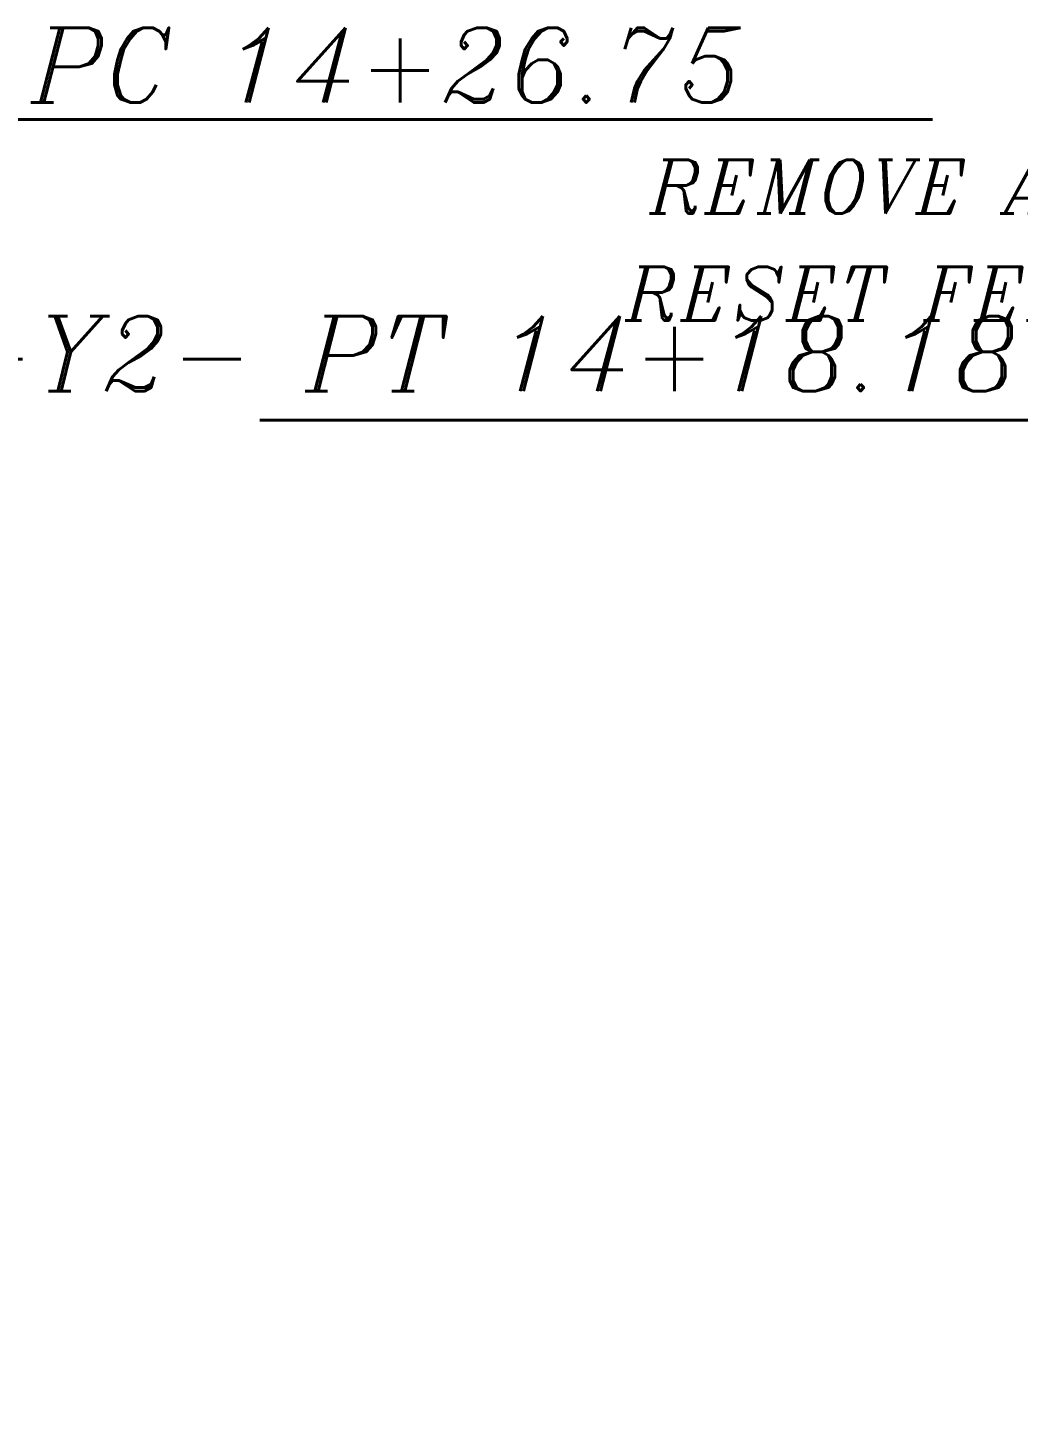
# Model space of a CAD drawing. Extents: x 2081963 to 2085386, y 738291 to 742228.
# Drawn here: x 2082483.1 to 2082575.7, y 741028.9 to 741158.5 of the extents above; entities that cross this region are included whole.
import ezdxf
from ezdxf.enums import TextEntityAlignment as Align

# ---------------------------------------------------------------- set-up
doc = ezdxf.new("R2010")
doc.units = 0
doc.header["$MEASUREMENT"] = 0
for name, color, linetype, lineweight in [('Prop DSN Text', 7, 'Continuous', 30), ('Prop EOT', 3, 'Continuous', 40), ('Prop Horizontal Alignment', 2, 'Continuous', 70), ('Prop Horizontal Alignment Station Label', 2, 'Continuous', 40), ('Prop Lane Lines', 9, 'Continuous', 13)]:
    doc.layers.add(name, color=color, linetype=linetype, lineweight=lineweight)
doc.styles.add('Style-ITALICS', font='ITALICS.shx')

msp = doc.modelspace()

# ---------------------------------------------------------------- linework, layer by layer
at = {"layer": 'Prop EOT', "extrusion": (0, 0, -1)}
msp.add_arc((-2083013.79, 740681.37), 520, 19.0839, 47.7876, dxfattribs=at)
at = {"layer": 'Prop Horizontal Alignment', "extrusion": (0, 0, -1)}
msp.add_arc((-2083013.79, 740681.37), 490, 14.1403, 47.7876, dxfattribs=at)
at = {"layer": 'Prop Horizontal Alignment Station Label', "color": 2, "linetype": 'Continuous', "lineweight": 40}
for p, q in [((2082469.57, 741149.87), (2082567.65, 741149.87)), ((2082504.77, 741121.76), (2082614.29, 741121.76))]:
    msp.add_line(p, q, dxfattribs=at)
at = {"layer": 'Prop Lane Lines', "extrusion": (0, 0, -1)}
for radius, start in [(520, 19.0839), (506, 23.6399), (494, 23.6399)]:
    msp.add_arc((-2083013.79, 740681.37), radius, start, 47.7876, dxfattribs=at)

# ---------------------------------------------------------------- texts
at = {"layer": 'Prop DSN Text', "lineweight": 30, "insert": (2082565.08, 741131.09), "char_height": 5, "attachment_point": 8, "line_spacing_factor": 1.2, "style": 'Style-ITALICS'}
msp.add_mtext('REMOVE AND\\PRESET FENCE', dxfattribs=at)
at = {"layer": 'Prop Horizontal Alignment Station Label', "color": 2, "linetype": 'Continuous', "lineweight": 40, "style": 'Style-ITALICS'}
for s, p in [('-L2- PC 14+26.75', (2082550.29, 741151.45)), ('-Y2- PT 14+18.18', (2082575.92, 741124.48))]:
    msp.add_text(s, height=7, dxfattribs=at).set_placement(p, align=Align.RIGHT)

doc.saveas('drawing.dxf')
